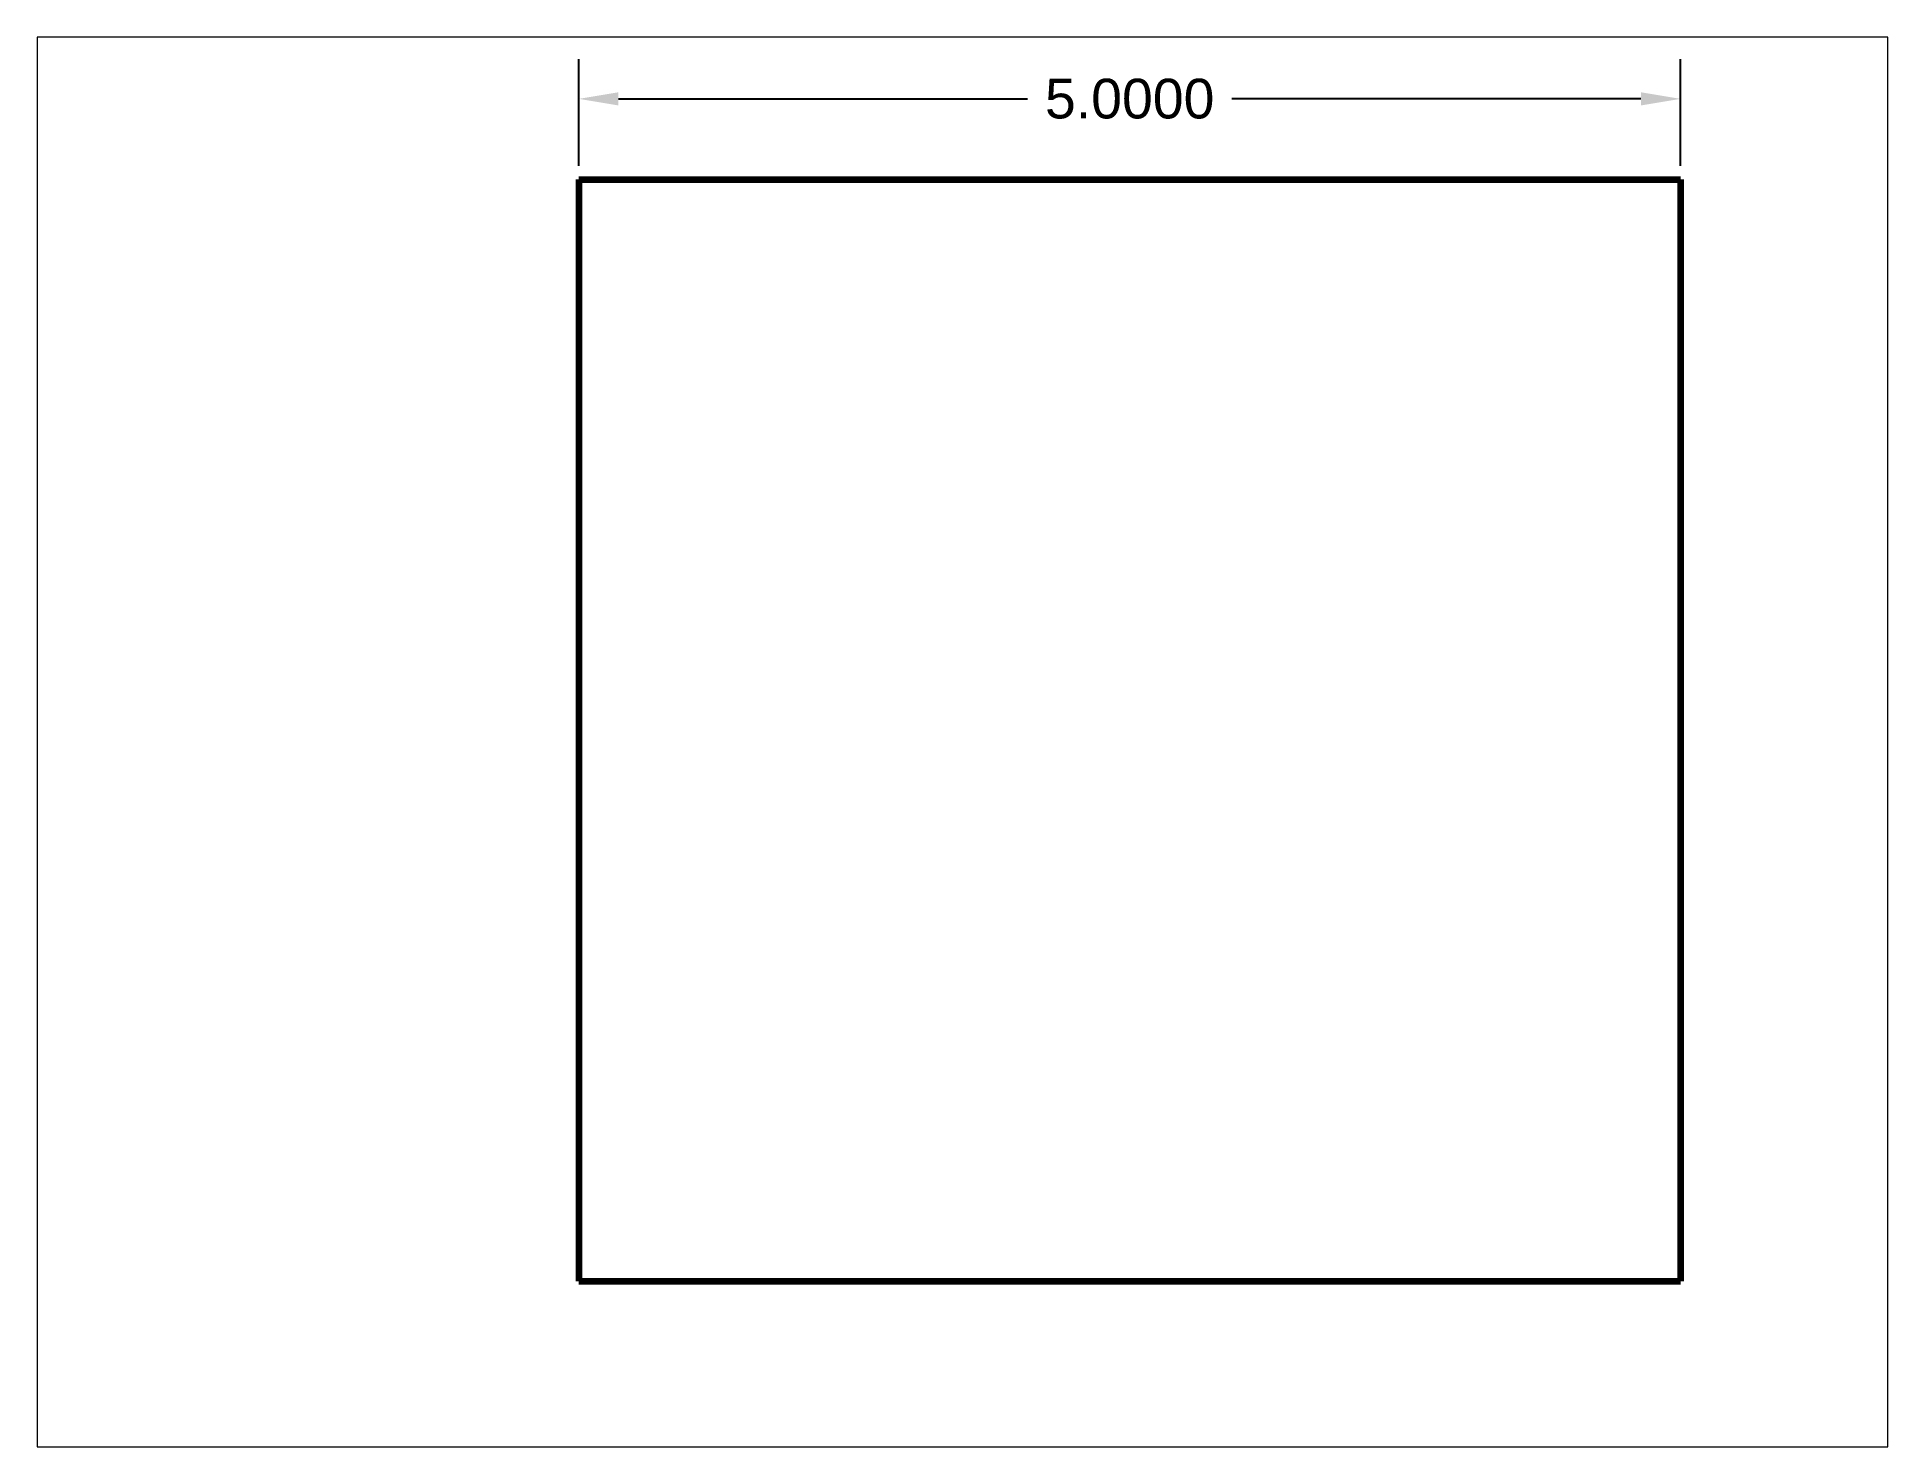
# Paper-space layout 'Layout2' of a CAD drawing. Header units: inches. Extents: x 1.05 to 9.45, y 0.8 to 7.2.
import ezdxf

# ---------------------------------------------------------------- set-up
doc = ezdxf.new("R2010")
doc.units = ezdxf.units.IN
doc.header["$MEASUREMENT"] = 0
doc.styles.get("Standard").update_dxf_attribs({"font": 'arial.ttf'})
doc.dimstyles.get("Standard").update_dxf_attribs({"dimtxt": 0.18, "dimasz": 0.18, "dimexe": 0.18, "dimexo": 0.0625, "dimgap": 0.09, "dimtad": 0, "dimtih": 1, "dimtoh": 1, "dimdec": 4, "dimzin": 0, "dimdsep": 46, "dimtxsty": 'Standard', "dimcen": 0.09, "dimadec": 0, "dimazin": 0, "dimtfac": 1, "dimtdec": 4, "dimtofl": 0, "dimtmove": 0, "dimatfit": 3, "dimfxl": 1, "dimtolj": 1, "dimtzin": 0, "dimarcsym": 0})

# ---------------------------------------------------------------- blocks, each defined once
blk = doc.blocks.new('*D6')
at = {"color": 0, "linetype": 'Continuous', "lineweight": -2, "transparency": 16777216}
for p, q in [((3.5088, 6.6158), (3.5088, 7.0992)), ((8.5088, 6.6158), (8.5088, 7.0992)), ((3.6888, 6.9192), (5.5455, 6.9192)), ((8.3288, 6.9192), (6.4721, 6.9192))]:
    blk.add_line(p, q, dxfattribs=at)
at = {"color": 0, "linetype": 'Continuous', "lineweight": 158, "transparency": 16777216}
for points in [[(3.6888, 6.9492), (3.6888, 6.8892), (3.5088, 6.9192)], [(8.3288, 6.9492), (8.3288, 6.8892), (8.5088, 6.9192)]]:
    blk.add_solid(points, dxfattribs=at)
at = {"layer": 'Defpoints', "color": 0, "linetype": 'Continuous', "lineweight": 158, "transparency": 16777216}
for p in [(8.5088, 6.9192), (3.5088, 6.5533), (8.5088, 6.5533)]:
    blk.add_point(p, dxfattribs=at)
at = {"color": 0, "linetype": 'Continuous', "lineweight": 158, "transparency": 16777216, "insert": (6.0088, 6.9192), "char_height": 0.18, "attachment_point": 5}
blk.add_mtext('\\A1;5.0000', dxfattribs=at)

psp = doc.layouts.new('Layout2')

# ---------------------------------------------------------------- linework, layer by layer
at = {"linetype": 'Continuous', "lineweight": 158}
for p, q in [((3.50878, 6.55333), (8.50878, 6.55333)), ((3.50878, 6.55333), (3.50878, 1.55333)), ((8.50878, 6.55333), (8.50878, 1.55333)), ((3.50878, 1.55333), (8.50878, 1.55333))]:
    psp.add_line(p, q, dxfattribs=at)

# ---------------------------------------------------------------- dimensions: what is measured, and where the dimension line sits
dim = psp.add_linear_dim(base=(8.50878, 6.91918), p1=(3.50878, 6.55333), p2=(8.50878, 6.55333), dimstyle='Standard', dxfattribs=at)
dim.commit()
dim.dimension.update_dxf_attribs({"geometry": '*D6', "text_midpoint": (6.00878, 6.91918)})

# ---------------------------------------------------------------- viewports
at = {"layer": '0'}
psp.add_viewport(center=(5.25, 4), size=(8.4, 6.3999996), view_center_point=(1273.83257, 1507.23248), view_height=3039.2425465, dxfattribs=at)

doc.saveas('drawing.dxf')
